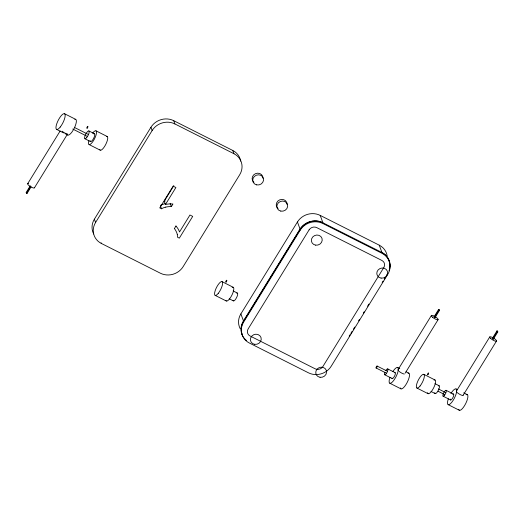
<?xml version="1.0" encoding="UTF-8"?>
<svg xmlns="http://www.w3.org/2000/svg" width="524" height="524" viewBox="0 0 524 524"><rect width="100%" height="100%" fill="white"/><g stroke="black" fill="none" stroke-linecap="round" stroke-linejoin="round"><path stroke-width="0.79" d="M27.661 183.76L60.149 130.967M31.073 186.878L27.032 193.448L26.475 193.166L26.2 192.432L30.241 185.863M26.475 193.166L30.805 186.144M34.427 187.834L67.347 134.347M93.724 233.999A16.761 15.386 -20.4 0 1 94.366 219.196L150.932 127.28A16.761 15.386 -20.4 0 1 173.686 120.677L232.728 150.447A16.761 15.386 -20.4 0 1 240.667 161.137M101.361 243.45A16.761 15.386 -20.4 0 1 95.584 222.464L152.143 130.548A16.761 15.386 -20.4 0 1 174.905 123.946L233.94 153.715A16.761 15.386 -20.4 0 1 239.717 174.708L183.158 266.618A16.761 15.386 -20.4 0 1 160.403 273.22L101.361 243.45L101.132 242.841M173.837 185.62L164.248 201.209L165.46 204.478A17.194 15.779 -20.4 0 1 169.193 203.987A22.742 20.875 -20.4 0 1 172.94 204.026L171.355 206.62A19.643 18.032 -20.4 0 0 165.754 207.104M165.46 204.478L175.887 187.533L173.136 186.144L159.755 207.89L161.53 208.788L163.115 207.956A15.956 14.646 -20.4 0 1 165.754 207.131M174.413 228.543L175.999 225.975M240.221 328.712A16.761 15.386 -20.4 0 1 240.87 313.909L297.429 221.993A16.761 15.386 -20.4 0 1 320.19 215.39L379.225 245.16A16.761 15.386 -20.4 0 1 387.164 255.85M242.324 334.731A16.761 15.386 -20.4 0 1 243.594 321.232L300.154 229.322A16.761 15.386 -20.4 0 1 322.915 222.72L320.19 215.39M349.167 336.146L350.019 334.757M350.877 333.362L352.167 331.273M353.451 329.183L354.735 327.094M358.593 320.832L359.451 319.437M363.302 313.169L364.16 311.78M367.593 306.206L368.876 304.117M382.16 282.534L383.018 281.139M384.302 279.05L385.16 277.654M386.876 274.871L387.727 273.482M431.357 315.54L398.017 369.728A3.95 1.015 31.6 0 0 398.319 370.534M434.141 316.699L438.588 309.474L439.145 309.756L439.42 310.496L434.972 317.721L434.141 316.699L434.972 317.721M434.416 317.439L439.145 309.756M405.209 373.101L438.123 319.614M489.737 336.965L456.397 391.146A3.95 1.015 31.6 0 0 456.699 391.959M492.521 338.124L496.968 330.899L497.525 331.181L497.8 331.921L493.353 339.139L492.521 338.124L493.353 339.139M492.796 338.858L497.525 331.181M463.164 395.22L496.503 341.039M160.514 205.388L160.947 205.146M161.169 205.022L161.903 204.688A15.956 14.646 -20.4 0 1 164.543 203.862A19.643 18.032 -20.4 0 1 165.204 203.698M389.037 270.849A16.761 15.386 -20.4 0 0 381.95 252.489L322.64 222.674A16.761 15.386 -20.4 0 0 299.885 229.276L243.319 321.192A16.761 15.386 -20.4 0 0 246.647 340.646M497.8 331.921L496.968 330.899M64.504 113.715L75.711 119.361M95.944 130.81L107.151 136.463M88.864 130.928L94.471 133.751M439.42 310.496L438.588 309.474M74.5 127.476L88.15 134.36M72.744 129.042L87.115 136.286M84.927 138.768L90.528 141.598M89.047 144.539L100.254 150.192M56.625 129.402L63.627 132.932M65.028 133.64L67.832 135.054M456.037 388.946L457.439 389.653M463.747 392.83L467.244 394.598M423.805 374.326L435.012 379.979M434.933 383.627L439.138 385.743M446.075 390.321L453.548 394.087M397.664 367.527L399.76 368.582M406.067 371.765L408.871 373.173M438.378 388.932L445.564 392.555M222.038 281.643L233.246 287.296M438.057 391.225L444.522 394.48M443.121 396.203L450.594 399.969M233.167 290.944L237.372 293.067M387.695 368.896L395.168 372.662M430.997 391.474L435.202 393.589M377.123 366.06A1.1 0.334 -63.2 0 1 376.566 367.71A1.1 0.334 -63.2 0 1 376.127 367.298A1.1 0.334 -63.2 0 1 377.123 366.06L387.184 371.136M416.914 388.055L428.115 393.707M376.088 367.986L386.142 373.055M448.158 404.639L459.365 410.285M26.2 192.432L27.032 193.448M384.74 374.778L392.214 378.551M229.224 298.791L233.429 300.907M389.784 383.214L400.991 388.867M215.141 295.372L226.348 301.025M379.225 245.16L381.95 252.489M297.429 221.993L300.154 229.322M232.728 150.447L233.94 153.715M173.686 120.677L174.905 123.946M240.87 313.909L243.594 321.232M150.932 127.28L152.143 130.548M170.136 203.351L171.355 206.62M160.554 206.174L161.53 208.788M94.366 219.196L95.584 222.464M177.295 234.536L177.551 237.248L179.319 238.145L192.701 216.392L189.95 215.01L179.522 231.955A20.056 18.412 -20.4 0 0 175.926 226.034M164.241 201.183A17.194 15.779 -20.4 0 1 165.276 200.974M174.394 228.562A19.218 17.633 -20.4 0 1 177.328 234.529M278.08 208.506A5.489 5.037 -20.4 0 1 279.567 199.913A5.489 5.037 -20.4 0 1 287.087 204.517M232.145 287.453A7.683 2.325 -63.2 0 1 232.099 294.743A7.683 2.325 -63.2 0 1 225.903 300.481M236.743 293.152A4.389 1.33 -63.2 0 1 236.632 297.494A4.389 1.33 -63.2 0 1 233.128 300.435M465.993 394.775A8.777 2.653 -63.2 0 1 465.764 403.46A8.777 2.653 -63.2 0 1 458.769 409.342M450.882 393.524A8.777 2.653 -63.2 0 1 456.705 390.839A8.777 2.653 -63.2 0 1 450.627 403.539A8.777 2.653 -63.2 0 1 448.354 398.81M463.183 395.116A3.95 1.015 31.6 0 1 460.976 394.958A3.95 1.015 31.6 0 1 457.262 392.568M434.042 380.07A7.683 2.325 -63.2 0 1 433.558 388.048A7.683 2.325 -63.2 0 1 427.564 392.692M438.313 385.959A4.389 1.33 -63.2 0 1 439.335 387.668A4.389 1.33 -63.2 0 1 436.754 392.705A4.389 1.33 -63.2 0 1 434.861 392.692M452.769 394.369A3.295 0.996 -63.2 0 1 453.712 395.437A3.295 0.996 -63.2 0 1 451.708 399.367A3.295 0.996 -63.2 0 1 450.352 399.098M92.545 133.188A7.683 2.325 -63.2 0 1 96.482 133.089A7.683 2.325 -63.2 0 1 91.3 143.491A7.683 2.325 -63.2 0 1 88.864 140.576M106.379 136.469A7.683 2.325 -63.2 0 1 105.835 144.264A7.683 2.325 -63.2 0 1 99.815 149.648M93.783 133.875A4.389 1.33 -63.2 0 1 93.567 138.5A4.389 1.33 -63.2 0 1 90.194 140.681M67.347 133.856A3.95 1.015 31.6 0 1 62.127 131.223M34.348 187.356A3.95 1.015 31.6 0 1 30.241 186.492A3.95 1.015 31.6 0 1 28.506 183.59M74.827 119.374A8.777 2.653 -63.2 0 1 74.205 128.275A8.777 2.653 -63.2 0 1 67.327 134.432M381.682 252.444A16.761 15.386 -20.4 0 1 389.581 267.856M394.546 372.826A3.295 0.996 -63.2 0 1 394.618 375.97A3.295 0.996 -63.2 0 1 391.965 378.046M385.762 370.612A3.295 0.996 -63.2 0 1 387.943 369.675A3.295 0.996 -63.2 0 1 385.553 374.47A3.295 0.996 -63.2 0 1 384.924 372.295M404.351 374.005A3.95 1.015 31.6 0 1 399.131 371.372M407.986 373.186A8.777 2.653 -63.2 0 1 407.181 382.441A8.777 2.653 -63.2 0 1 400.388 387.924M392.908 371.464A8.777 2.653 -63.2 0 1 398.312 369.741A8.777 2.653 -63.2 0 1 392.116 382.238A8.777 2.653 -63.2 0 1 389.974 377.385M253.957 182.28A5.489 5.037 -20.4 0 1 255.443 173.686A5.489 5.037 -20.4 0 1 262.963 178.284M300.206 230.147L243.647 322.064A16.761 15.386 -20.4 0 0 249.424 343.05L308.459 372.819A16.761 15.386 -20.4 0 0 331.22 366.217L387.78 274.307A16.761 15.386 -20.4 0 0 382.003 253.315L322.967 223.545A16.761 15.386 -20.4 0 0 300.206 230.147M309.114 229.846L248.14 328.928A5.64 5.175 -20.4 0 0 250.086 335.989L315.199 368.824A5.64 5.175 -20.4 0 0 322.849 366.597L383.823 267.515A5.64 5.175 -20.4 0 0 381.885 260.454L316.771 227.626A5.64 5.175 -20.4 0 0 309.114 229.846M315.697 245.153A5.489 5.037 -20.4 0 0 321.959 238.25A5.489 5.037 -20.4 0 0 312.736 236.953A5.489 5.037 -20.4 0 0 315.697 245.153M254.716 344.34A5.489 5.037 -20.4 0 0 260.978 337.436A5.489 5.037 -20.4 0 0 251.756 336.139A5.489 5.037 -20.4 0 0 254.716 344.34M320.066 377.293A5.489 5.037 -20.4 0 0 326.328 370.383A5.489 5.037 -20.4 0 0 317.105 369.093A5.489 5.037 -20.4 0 0 320.066 377.293M381.105 278.106A5.489 5.037 -20.4 0 0 387.36 271.196A5.489 5.037 -20.4 0 0 378.145 269.906A5.489 5.037 -20.4 0 0 381.105 278.106M280.798 211.1A5.489 5.037 -20.4 0 0 287.538 204.602A5.489 5.037 -20.4 0 0 278.48 202.69A5.489 5.037 -20.4 0 0 280.798 211.1M226.244 281.886A1.1 0.334 -63.2 0 0 226.774 280.248A1.1 0.334 -63.2 0 0 225.779 281.526A1.1 0.334 -63.2 0 0 226.244 281.886M218.292 293.316A7.683 2.325 -63.2 0 0 222.222 281.774A7.683 2.325 -63.2 0 0 215.253 290.44A7.683 2.325 -63.2 0 0 218.292 293.316M490.824 338.589A3.95 1.015 31.6 0 0 496.451 341.117A3.95 1.015 31.6 0 0 492.088 337.299A3.95 1.015 31.6 0 0 490.824 338.589M428.01 374.562A1.1 0.334 -63.2 0 0 428.547 372.931A1.1 0.334 -63.2 0 0 427.551 374.208A1.1 0.334 -63.2 0 0 428.01 374.562M420.058 385.998A7.683 2.325 -63.2 0 0 423.988 374.457A7.683 2.325 -63.2 0 0 417.025 383.123A7.683 2.325 -63.2 0 0 420.058 385.998M444.47 395.325A3.295 0.996 -63.2 0 0 446.153 390.373A3.295 0.996 -63.2 0 0 443.166 394.087A3.295 0.996 -63.2 0 0 444.47 395.325M86.722 137.596A4.389 1.33 -63.2 0 0 88.969 131A4.389 1.33 -63.2 0 0 84.986 135.952A4.389 1.33 -63.2 0 0 86.722 137.596M87.344 127.994A1.1 0.334 -63.2 0 0 87.881 126.363A1.1 0.334 -63.2 0 0 86.879 127.64A1.1 0.334 -63.2 0 0 87.344 127.994M60.227 127.05A8.777 2.653 -63.2 0 0 64.714 113.859A8.777 2.653 -63.2 0 0 56.756 123.762A8.777 2.653 -63.2 0 0 60.227 127.05M432.451 317.164A3.95 1.015 31.6 0 0 438.071 319.692A3.95 1.015 31.6 0 0 433.708 315.874A3.95 1.015 31.6 0 0 432.451 317.164M256.668 184.874A5.489 5.037 -20.4 0 0 263.415 178.376A5.489 5.037 -20.4 0 0 254.356 176.457A5.489 5.037 -20.4 0 0 256.668 184.874"/></g></svg>
